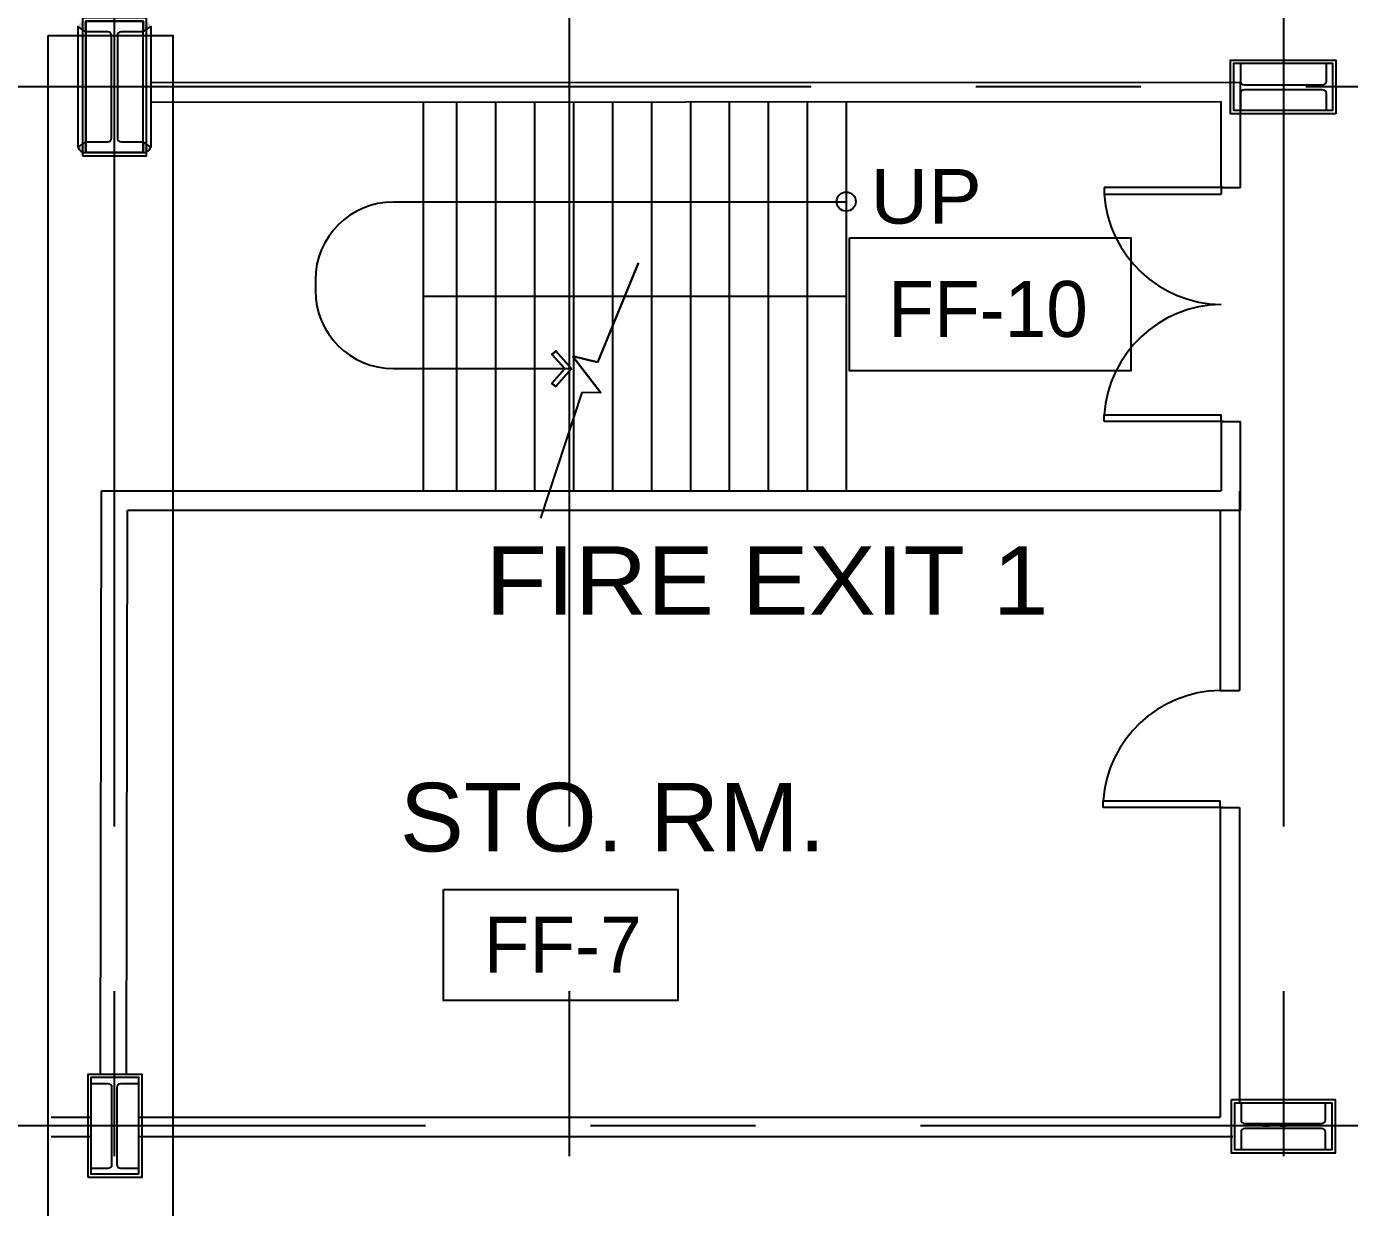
# Model space of a CAD drawing. Header units: millimetres. Extents: x 2148 to 2681, y 758 to 986.
# Drawn here: x 2598.66 to 2603.76, y 938.66 to 943.2 of the extents above; entities that cross this region are included whole.
import ezdxf

# ---------------------------------------------------------------- set-up
doc = ezdxf.new("R2010")
doc.units = ezdxf.units.MM
doc.linetypes.add('CENTER2', pattern=[28.575, 19.05, -3.175, 3.175, -3.175])
for name, color, linetype in [('COLUMN', 7, 'Continuous'), ('D', 1, 'Continuous'), ('DR', 7, 'Continuous'), ('ELAYOUT', 4, 'Continuous'), ('HATCH', 8, 'Continuous'), ('S-BEAM-IDEN', 2, 'Continuous'), ('S-COLS', 6, 'Continuous'), ('S_GRID LINES', 252, 'Continuous'), ('TEXT', 6, 'Continuous'), ('WELD', 251, 'Continuous')]:
    doc.layers.add(name, color=color, linetype=linetype)
doc.styles.add('MMTX$0$ESMX$0$X-OPTA1D', font='x-opta1d')
doc.styles.add('SWISS', font='swissl.ttf')

msp = doc.modelspace()

# ---------------------------------------------------------------- hatches: boundary and pattern name
at = {"layer": 'WELD'}
h = msp.add_hatch(color=256, dxfattribs=at)
h.paths.add_polyline_path([(2598.891019, 943.222295, 0.357162009), (2598.861019, 943.2017845), (2598.891019, 943.181274)])
h.paths.add_polyline_path([(2599.111999, 943.222295), (2599.111999, 943.181274), (2599.141999, 943.2017845, 0.357162009)])
h.paths.add_polyline_path([(2599.111999, 942.757348), (2599.111999, 942.716327, 0.357162009), (2599.141999, 942.7368375)])
h.paths.add_polyline_path([(2598.891019, 942.757348), (2598.861019, 942.7368375, 0.357162009), (2598.891019, 942.716327)])

# ---------------------------------------------------------------- linework, layer by layer
at = {"ltscale": 0.5}
for points in [[(2601.8320934, 942.3884951), (2602.914684, 942.3884951), (2602.914684, 941.8760569), (2601.8320934, 941.8760569)], [(2600.2690274, 939.8790951), (2601.1711863, 939.8790951), (2601.1711863, 939.4520632), (2600.2690274, 939.4520632)]]:
    msp.add_lwpolyline(points, close=True, dxfattribs=at)
at = {"layer": 'COLUMN', "color": 4, "lineweight": -3, "ltscale": 0.05, "elevation": 0}
for points in [[(2598.878519, 942.703827), (2599.124499, 942.703827), (2599.124499, 943.234795), (2598.878519, 943.234795)], [(2603.703853, 942.866071), (2603.2991649, 942.866071), (2603.2991649, 943.072551), (2603.703853, 943.072551)], [(2598.900019, 938.7708043), (2598.900019, 939.1693177), (2599.106499, 939.1693177), (2599.106499, 938.7708043)], [(2603.3030022, 939.070801), (2603.7015157, 939.070801), (2603.7015157, 938.864321), (2603.3030022, 938.864321)]]:
    msp.add_lwpolyline(points, close=True, dxfattribs=at)
at = {"layer": 'COLUMN', "color": 2, "lineweight": -3, "ltscale": 0.05, "elevation": 0}
for points in [[(2598.891019, 942.716327), (2599.111999, 942.716327), (2599.111999, 943.222295), (2598.891019, 943.222295)], [(2603.691353, 942.878571), (2603.3116649, 942.878571), (2603.3116649, 943.060051), (2603.691353, 943.060051)], [(2598.912519, 938.7833043), (2598.912519, 939.1568177), (2599.093999, 939.1568177), (2599.093999, 938.7833043)], [(2603.3030022, 939.070801), (2603.7015157, 939.070801), (2603.7015157, 938.864321), (2603.3030022, 938.864321)], [(2603.3155022, 939.058301), (2603.6890157, 939.058301), (2603.6890157, 938.876821), (2603.3155022, 938.876821)]]:
    msp.add_lwpolyline(points, close=True, dxfattribs=at)
at = {"layer": 'D', "color": 8, "ltscale": 0.5, "elevation": 0}
msp.add_lwpolyline([(2598.7467076, 943.1665525), (2599.2267076, 943.1665525), (2599.2267076, 934.695481), (2598.7467076, 934.695481)], close=True, dxfattribs=at)
at = {"layer": 'DR', "ltscale": 10}
for p, q in [((2600.1905484, 942.9124131, 0), (2600.1905484, 941.4124131, 0)), ((2600.3189795, 942.9124131, 0), (2600.3189795, 941.4124131, 0)), ((2600.4689795, 942.9124131, 0), (2600.4689795, 941.4124131, 0)), ((2600.6189795, 942.9124131, 0), (2600.6189795, 941.4124131, 0)), ((2600.7689795, 942.9124131, 0), (2600.7689795, 941.4124131, 0)), ((2600.9189795, 942.9124131, 0), (2600.9189795, 941.4124131, 0)), ((2601.0689795, 942.9124131, 0), (2601.0689795, 941.4124131, 0)), ((2601.2189795, 942.9124131, 0), (2601.2189795, 941.4124131, 0)), ((2601.3689795, 942.9124131, 0), (2601.3689795, 941.4124131, 0)), ((2601.5189795, 942.9124131, 0), (2601.5189795, 941.4124131, 0)), ((2601.6689795, 942.9124131, 0), (2601.6689795, 941.4124131, 0)), ((2601.8189795, 942.9124131, 0), (2601.8189795, 941.4140381, 0)), ((2603.2621335, 942.5816127, 0), (2602.8121335, 942.5816127, 0)), ((2602.8121335, 942.5816127, 0), (2602.8121335, 942.5566127, 0)), ((2603.2621335, 942.5816127, 0), (2602.8121335, 942.5816127, 0)), ((2602.8121335, 942.5816127, 0), (2602.8121335, 942.5566127, 0)), ((2602.8121335, 942.5566127, 0), (2603.2621335, 942.5566127, 0)), ((2602.8121335, 942.5566127, 0), (2603.2621335, 942.5566127, 0)), ((2603.2717589, 942.5816115, 0), (2602.8217589, 942.5816115, 0)), ((2603.2717589, 942.5816115, 0), (2602.8217589, 942.5816115, 0)), ((2601.8189795, 942.1624131, 0), (2600.1905484, 942.1624131, 0)), ((2602.8121335, 941.6816391, 0), (2602.8121335, 941.7066391, 0)), ((2602.8121335, 941.7066391, 0), (2603.2621335, 941.7066391, 0)), ((2602.8121335, 941.6816391, 0), (2602.8121335, 941.7066391, 0)), ((2602.8121335, 941.7066391, 0), (2603.2621335, 941.7066391, 0)), ((2603.2621335, 941.6816391, 0), (2602.8121335, 941.6816391, 0)), ((2603.2621335, 941.6816391, 0), (2602.8121335, 941.6816391, 0)), ((2603.2717589, 941.6816404, 0), (2602.8217589, 941.6816404, 0)), ((2603.2717589, 941.6816404, 0), (2602.8217589, 941.6816404, 0)), ((2603.2621335, 941.6816391, 0), (2603.2621335, 941.7066391, 0)), ((2602.8085598, 940.1955173), (2602.8085598, 940.2205173)), ((2602.8085598, 940.2205173), (2603.2585598, 940.2205173)), ((2602.8085598, 940.1955173), (2602.8085598, 940.2205173)), ((2602.8085598, 940.2205173), (2603.2585598, 940.2205173)), ((2603.2585598, 940.1955173), (2602.8085598, 940.1955173)), ((2603.2585598, 940.1955173), (2602.8085598, 940.1955173)), ((2603.2681851, 940.1955186, 0), (2602.8181851, 940.1955186, 0)), ((2603.2681851, 940.1955186, 0), (2602.8181851, 940.1955186, 0)), ((2603.2585598, 940.1955173), (2603.2585598, 940.2205173))]:
    msp.add_line(p, q, dxfattribs=at)
at = {"layer": 'ELAYOUT', "linetype": 'ByBlock', "ltscale": 0.5}
for p, q in [((2599.141999, 942.9857564, 0), (2603.3371368, 942.9874747, 0)), ((2603.3371368, 942.5816127, 0), (2603.3371368, 942.9874747, 0)), ((2599.141999, 942.9107634, 0), (2603.2621368, 942.9124421, 0)), ((2603.2621368, 942.5816028, 0), (2603.2621368, 942.9124421, 0)), ((2603.2621335, 942.5816127, 0), (2603.2621335, 942.5566127, 0)), ((2603.2621368, 942.5816127, 0), (2603.3371335, 942.5816028, 0)), ((2603.2621368, 941.6816391, 0), (2603.3371335, 941.681649, 0)), ((2603.2621368, 941.681649, 0), (2603.2621368, 941.4140381, 0)), ((2603.3371371, 941.3390515, 0), (2603.3371823, 941.6816391, 0)), ((2598.9482856, 939.1693177, 0), (2598.951509, 941.4140381, 0)), ((2598.951509, 941.4140381, 0), (2601.8189795, 941.4140381, 0)), ((2601.8189795, 941.4140381, 0), (2603.2621368, 941.4140381, 0)), ((2603.3336573, 941.4128194, 0), (2603.3336573, 940.6455173)), ((2599.0482836, 939.1693177, 0), (2599.051509, 941.3390515, 0)), ((2603.3371371, 941.3390515, 0), (2599.051509, 941.3390515, 0)), ((2603.2586573, 941.3378328, 0), (2603.2586573, 940.6455074)), ((2603.2586118, 940.6455074), (2603.3336085, 940.6455173)), ((2603.2585631, 940.1955173), (2603.3335598, 940.1955272)), ((2603.2586118, 940.1955074), (2603.3336085, 940.1955173)), ((2603.2586573, 940.1955074), (2603.2586573, 939.0036574, 0)), ((2603.3336573, 940.1955173), (2603.3336573, 939.058301, 0)), ((2598.7583431, 939.0036574, 0), (2598.912519, 939.0036574, 0)), ((2599.093999, 939.0036574, 0), (2603.2586573, 939.0036574, 0)), ((2598.7583431, 938.9286574, 0), (2598.912519, 938.9286574, 0)), ((2599.093999, 938.9286574, 0), (2603.3077978, 938.9286574, 0))]:
    msp.add_line(p, q, dxfattribs=at)
at = {"layer": 'HATCH', "linetype": 'ByBlock', "ltscale": 0.5}
for p, q in [((2601.0185128, 942.2913225, 0), (2600.8614864, 941.9098592, 0)), ((2601.0185128, 942.2896976, 0), (2600.8614864, 941.9082343, 0)), ((2600.8614864, 941.9098592, 0), (2600.7664795, 941.9328415, 0)), ((2600.7664795, 941.9328415, 0), (2600.874932, 941.7926811, 0)), ((2600.8614864, 941.9082343, 0), (2600.7664795, 941.9312166, 0)), ((2600.7664795, 941.9312166, 0), (2600.874932, 941.7910562, 0)), ((2600.8005813, 941.7926811, 0), (2600.6413872, 941.3091729, 0)), ((2600.874932, 941.7910562, 0), (2600.8005813, 941.7926811, 0))]:
    msp.add_line(p, q, dxfattribs=at)
at = {"layer": 'HATCH', "linetype": 'ByBlock', "ltscale": 0.5, "elevation": 0}
msp.add_lwpolyline([(2601.8189795, 942.5259905), (2600.0754067, 942.5259905, 0.414213562), (2599.7754067, 942.2259905), (2599.7754067, 942.1849636, 0.414213562), (2600.0754067, 941.8849636), (2600.7608797, 941.8849636)], format="xyb", dxfattribs=at)
at = {"layer": 'HATCH', "color": 7, "linetype": 'ByBlock', "ltscale": 0.5, "elevation": 0}
for points in [[(2600.7608797, 941.8849636), (2600.7014318, 941.9530671), (2600.6852194, 941.9407326), (2600.7358944, 941.8849636)], [(2600.7608797, 941.8833387), (2600.7014318, 941.9514422), (2600.6852194, 941.9391077), (2600.7358944, 941.8833387)], [(2600.7608797, 941.8849636), (2600.7014318, 941.8168601), (2600.6852194, 941.8291947), (2600.7358944, 941.8849636)], [(2600.7608797, 941.8833387), (2600.7014318, 941.8152352), (2600.6852194, 941.8275697), (2600.7358944, 941.8833387)]]:
    msp.add_lwpolyline(points, dxfattribs=at)
at = {"layer": 'HATCH', "linetype": 'ByBlock', "ltscale": 0.5}
msp.add_circle((2601.8189795, 942.5276154, 0), 0.0369301, dxfattribs=at)
for centre, start, end in [((2603.2676577, 942.5881972, 0), 183.9663374, 269.3068167), ((2603.2676577, 941.6750547, 0), 90.6931833, 176.0336626), ((2603.2640839, 940.1889329), 90.6931833, 176.0336626)]:
    msp.add_arc(centre, 0.4566178, start, end, dxfattribs=at)
at = {"layer": 'S-BEAM-IDEN', "elevation": 0}
for points in [[(2598.891019, 943.181274), (2598.861019, 943.2017845), (2598.861019, 942.7368375), (2598.891019, 942.757348)], [(2599.111999, 943.181274), (2599.141999, 943.2017845), (2599.141999, 942.7368375), (2599.111999, 942.757348)]]:
    msp.add_lwpolyline(points, close=True, dxfattribs=at)
at = {"layer": 'S-BEAM-IDEN'}
for centre, start, end in [((2598.8885441, 942.7449024, 0), 196.3306401, 274.9498294), ((2599.1144738, 942.7449024, 0), 265.0501706, 343.6693599)]:
    msp.add_arc(centre, 0.0286824, start, end, dxfattribs=at)
at = {"layer": 'S-COLS', "elevation": 0}
msp.add_lwpolyline([(2599.001509, 942.716327), (2598.891019, 942.716327), (2598.891019, 942.757348), (2598.975601, 942.757348, 0.414213562), (2598.9901425, 942.7718895), (2598.9901425, 943.1667325, 0.414213562), (2598.975601, 943.181274), (2598.891019, 943.181274), (2598.891019, 943.222295), (2599.111999, 943.222295), (2599.111999, 943.181274), (2599.027417, 943.181274, 0.414213562), (2599.0128755, 943.1667325), (2599.0128755, 942.7718895, 0.414213562), (2599.027417, 942.757348), (2599.111999, 942.757348), (2599.111999, 942.716327), (2599.001509, 942.716327)], format="xyb", dxfattribs=at)
at = {"layer": 'S-COLS', "ltscale": 0.5, "elevation": 0}
for points in [[(2603.3116649, 942.967561), (2603.3116649, 943.060051), (2603.3366859, 943.060051), (2603.3366859, 942.991469, 0.414213562), (2603.3512274, 942.9769275), (2603.6532905, 942.9769275, 0.414213562), (2603.667832, 942.991469), (2603.667832, 943.060051), (2603.691353, 943.060051), (2603.691353, 942.878571), (2603.667832, 942.878571), (2603.667832, 942.943653, 0.414213562), (2603.6532905, 942.9581945), (2603.3512274, 942.9581945, 0.414213562), (2603.3366859, 942.943653), (2603.3366859, 942.878571), (2603.3116649, 942.878571), (2603.3116649, 942.967561)], [(2599.001509, 939.1568177), (2599.093999, 939.1568177), (2599.093999, 939.1317967), (2599.025417, 939.1317967, 0.414213562), (2599.0108755, 939.1172552), (2599.0108755, 938.8213668, 0.414213562), (2599.025417, 938.8068253), (2599.093999, 938.8068253), (2599.093999, 938.7833043), (2598.912519, 938.7833043), (2598.912519, 938.8068253), (2598.977601, 938.8068253, 0.414213562), (2598.9921425, 938.8213668), (2598.9921425, 939.1172552, 0.414213562), (2598.977601, 939.1317967), (2598.912519, 939.1317967), (2598.912519, 939.1568177), (2599.001509, 939.1568177)], [(2603.6890157, 938.969311), (2603.6890157, 938.876821), (2603.6639947, 938.876821), (2603.6639947, 938.945403, 0.414213562), (2603.6494532, 938.9599445), (2603.3535647, 938.9599445, 0.414213562), (2603.3390232, 938.945403), (2603.3390232, 938.876821), (2603.3155022, 938.876821), (2603.3155022, 939.058301), (2603.3390232, 939.058301), (2603.3390232, 938.993219, 0.414213562), (2603.3535647, 938.9786775), (2603.6494532, 938.9786775, 0.414213562), (2603.6639947, 938.993219), (2603.6639947, 939.058301), (2603.6890157, 939.058301), (2603.6890157, 938.969311)]]:
    msp.add_lwpolyline(points, format="xyb", dxfattribs=at)
at = {"layer": 'S_GRID LINES', "linetype": 'CENTER2', "ltscale": 0.2}
for p, q in [((2599.001509, 922.9776771, 0), (2599.001509, 979.8917928, 0)), ((2600.754194, 922.9776771), (2600.754194, 979.8917928)), ((2603.5043609, 922.9776771, 0), (2603.5043609, 979.8917928, 0)), ((2630.258657, 942.969311, 0), (2595.7518229, 942.969311, 0)), ((2630.258657, 942.969311, 0), (2595.7518229, 942.969311, 0)), ((2657.3496173, 938.969311), (2595.7518229, 938.969311))]:
    msp.add_line(p, q, dxfattribs=at)
at = {"layer": 'S_GRID LINES', "ltscale": 0.5}
for p, q in [((2603.4246652, 938.969311, 0), (2603.4473982, 938.969311, 0)), ((2603.4901425, 938.969311, 0), (2603.5128755, 938.969311, 0))]:
    msp.add_line(p, q, dxfattribs=at)

# ---------------------------------------------------------------- texts
at = {"color": 2, "style": 'MMTX$0$ESMX$0$X-OPTA1D', "text_generation_flag": 6, "width": 1.1}
for s, height, p in [('UP', 0.21, (2601.9119677, 942.4427515, 0)), ('FIRE EXIT 1', 0.2625, (2600.4305933, 940.9379026, 0))]:
    msp.add_text(s, height=height, rotation=180, dxfattribs=at).set_placement(p)
at = {"color": 2, "char_height": 0.21537251, "width": 3.970154439, "attachment_point": 5, "style": 'MMTX$0$ESMX$0$X-OPTA1D'}
for s, insert in [('FF-10', (2602.3652574, 942.1128288)), ('FF-7', (2600.7273096, 939.6673209))]:
    msp.add_mtext(s, dxfattribs=dict(at, insert=insert))
at = {"layer": 'TEXT', "style": 'SWISS'}
msp.add_text('STO. RM.', height=0.264, dxfattribs=at).set_placement((2600.1006236, 940.0261711, 0))

doc.saveas('drawing.dxf')
